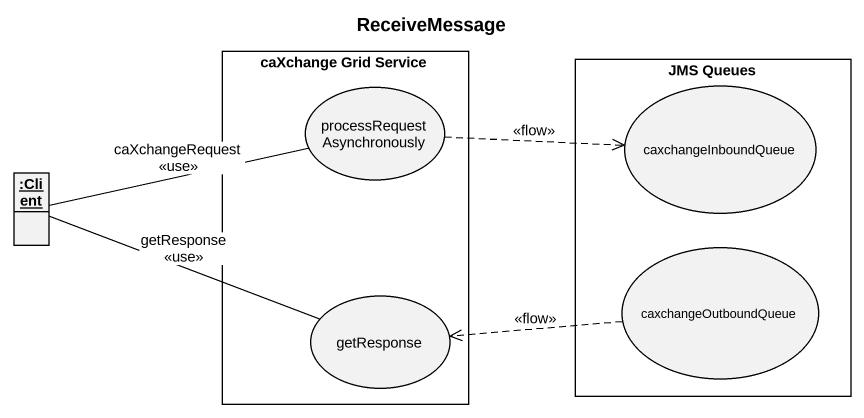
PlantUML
@startuml
title ReceiveMessage
allowmixing
hide circle
hide empty members
rectangle "caXchange Grid Service" as caXchange_Grid_Service {
  usecase processRequestAsynchronously
  usecase getResponse
}
rectangle "JMS Queues" as JMS_Queues {
  usecase caxchangeInboundQueue
  usecase caxchangeOutboundQueue
}
object ":Client" as Client
processRequestAsynchronously .right.> caxchangeInboundQueue : <<flow>>
Client -right- processRequestAsynchronously : caXchangeRequest\n<<use>>
Client -right- getResponse : getResponse\n<<use>>
caxchangeOutboundQueue .left.> getResponse : <<flow>>
@enduml
